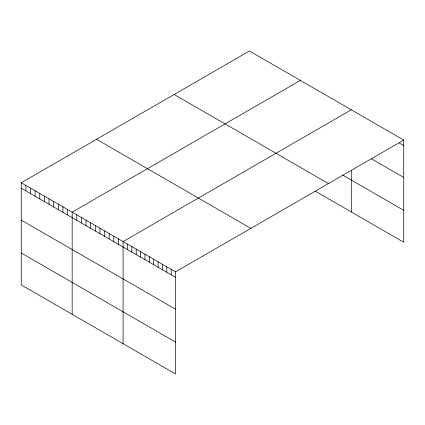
<?xml version="1.0" encoding="UTF-8"?>
<svg xmlns="http://www.w3.org/2000/svg" width="425" height="425" viewBox="0 0 425 425"><rect width="100%" height="100%" fill="white"/><g stroke="black" fill="none" stroke-linecap="round" stroke-linejoin="round"><path stroke-width="0.64" d="M403.75 140.091L175.546 271.841L175.546 373.989L21.25 284.909L21.25 182.761L249.454 51.011L403.75 140.091L403.75 242.239L315.286 191.165M300.374 80.405L72.17 212.16L72.17 314.309M351.289 109.804L123.085 241.554L123.085 343.703M399.378 143.039L403.75 145.562M371.508 158.849L403.75 177.464M342.545 174.999L403.75 210.338M174.149 94.488L328.445 183.568M96.555 139.283L250.851 228.363M21.25 182.761L175.546 271.841M21.25 188.232L175.546 277.312M21.25 220.134L175.546 309.219M21.25 253.008L175.546 342.088M351.289 170.659L351.289 211.953M171.174 269.317L171.174 274.789M166.802 266.794L166.802 272.266M162.43 264.27L162.43 269.742M158.058 261.747L158.058 267.219M153.685 259.223L153.685 264.695M149.318 256.7L149.318 262.172M144.946 254.177L144.946 259.648M140.574 251.653L140.574 257.12M136.202 249.13L136.202 254.596M131.83 246.601L131.83 252.073M127.457 244.077L127.457 249.549M118.458 238.882L118.458 244.354M113.826 236.21L113.826 241.682M109.198 233.538L109.198 239.009M104.571 230.865L104.571 236.337M99.939 228.193L99.939 233.665M95.312 225.521L95.312 230.993M90.684 222.849L90.684 228.321M86.052 220.177L86.052 225.648M81.425 217.504L81.425 222.976M76.797 214.832L76.797 220.304M67.538 209.488L67.538 214.954M62.911 206.816L62.911 212.282M58.283 204.138L58.283 209.61M53.651 201.466L53.651 206.938M49.024 198.794L49.024 204.266M44.397 196.122L44.397 201.593M39.764 193.449L39.764 198.921M35.137 190.777L35.137 196.249M30.51 188.105L30.51 193.577M25.877 185.433L25.877 190.905"/></g></svg>
